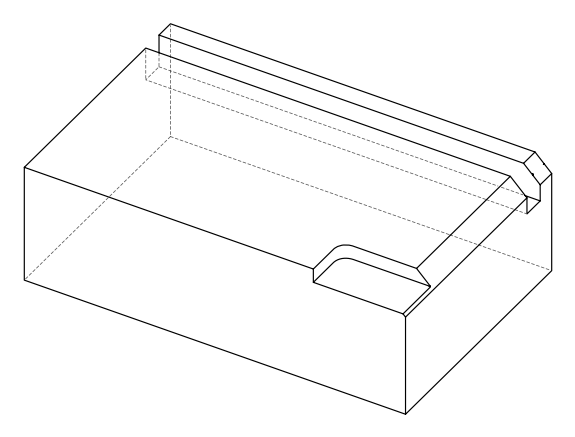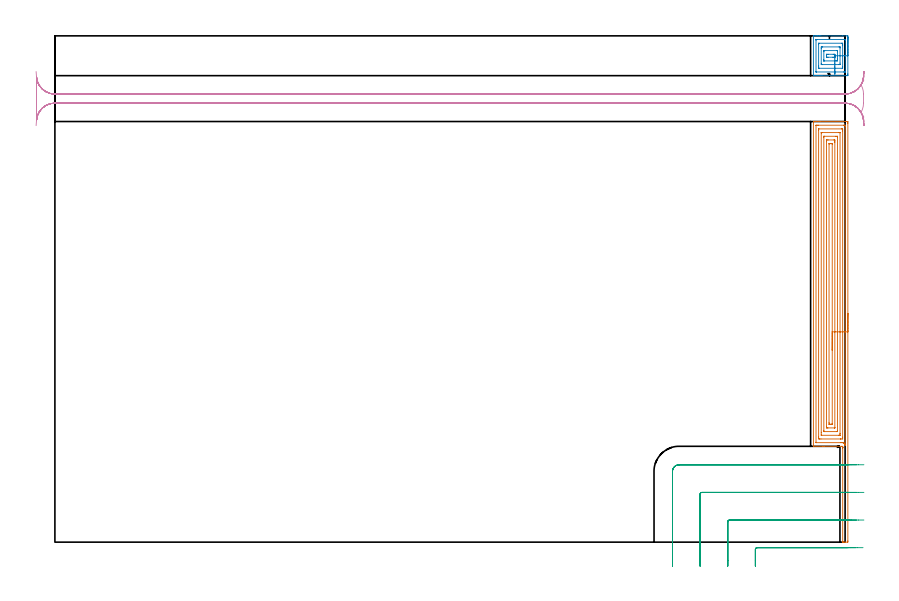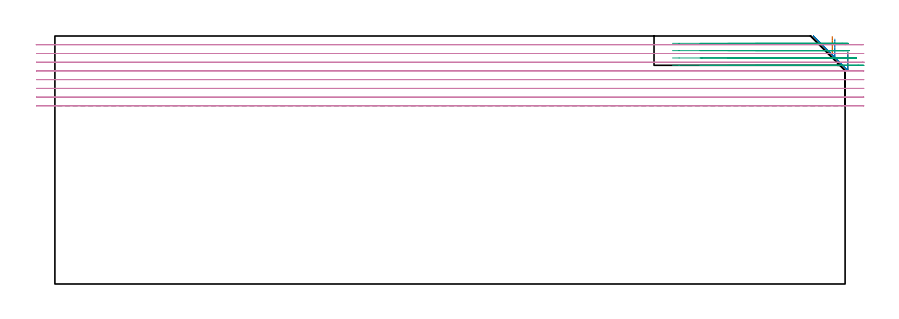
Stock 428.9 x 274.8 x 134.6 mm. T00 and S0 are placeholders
(PLAN: 4 operations, 1 tool changes, 31.2 min)
(1 AREA_MILL | FG_CHAMFER_SURFACE | UGT0205_001 | 10.61 min | 40016 mm3)
(2 AREA_MILL_1 | FG_CHAMFER_SURFACE_1 | UGT0205_001 | 1.51 min | 5124 mm3)
(3 MILL_CORNER_NOTCH_RECTANGULAR | CORNER_NOTCH_RECTANGULAR | UGT0201_094 | Follow Part, ap 5, ae 75% | 3.84 min | 77482 mm3)
(4 MILL_RECTANGULAR_SLOT | SLOT_RECTANGULAR | UGT0201_094 | Follow Part, ap 5, ae 75% | 15.26 min | 402072 mm3)
(TOOL UGT0205_001 | Chamfer Mill 20 x 3 x 45 deg. | D20 FL50 Z2)
(TOOL UGT0201_094 | End mill 20 mm | D20 FL38 Z4)
(OP 1 AREA_MILL)
G17 G21 G94 G90
T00 M6
G54
G17 G0 G90 X430.4 Y124.15 S1061 M3
G43 Z144.6 H0
Z125.9
G94 G1 Y124.112 Z125.028 F250.
Y123.998 Z124.164
Y123.809 Z123.312
Y123.547 Z122.48
Y123.213 Z121.674
Y122.81 Z120.9
Y122.342 Z120.164
Y121.81 Z119.472
Y121.221 Z118.829
Y120.578 Z118.24
Y119.886 Z117.708
Y119.15 Z117.24
Y118.376 Z116.837
Y117.57 Z116.503
Y116.738 Z116.241
Y115.887 Z116.052
Y115.022 Z115.938
Y114.15 Z115.9
Y0.626
X430.398 Y0.431 Z115.902
X430.391 Y0.003 Z115.905
X430.253 Y0. Z116.044
X429.015 Z117.28
X428.307 Z117.993
X428.023 Z118.276
X427.633 Y0.007 Z118.658
X427.603 Y0.01 Z118.688
X427.6 Y0.179 Z118.7
Y51.096
X427.591 Y51.131 Z118.688
X427.6 Y51.153 Z118.7
Y51.187
X427.594 Y51.242 Z118.693
X427.6 Y51.25 Z118.7
X427.594 Y51.298 Z118.693
X427.6 Y51.32 Z118.7
Y51.327
X427.595 Y51.354 Z118.694
X427.6 Y51.361 Z118.7
X427.595 Y51.41 Z118.694
X427.6 Y51.417 Z118.7
X427.596 Y51.466 Z118.696
X427.6 Y51.471 Z118.7
X427.598 Y51.522 Z118.697
X427.6 Y51.525 Z118.7
X427.599 Y51.578 Z118.699
X427.6 Y51.753 Z118.7
Y52.
X427.245 Z119.051
X417.51 Z128.783
X416.674 Z129.626
X411.753 Y52.001 Z134.546
X411.705 Y52.01 Z134.594
X411.7 Y52.024 Z134.6
Y228.121
X411.703 Y228.292 Z134.588
X411.723 Y228.3 Z134.568
X412.1 Z134.2
X412.378 Z133.922
X413.085 Z133.21
X414.324 Z131.973
X414.855 Z131.439
X415.475 Z130.821
X429.28 Z117.017
X429.9 Y228.296 Z116.398
X430.392 Y228.291 Z115.906
X430.395 Y228.175 Z115.903
X430.399 Y227.674 Z115.901
X430.4 Y227.169 Z115.9
Y114.15
X428.986 Z117.314
X428.985 Y52.734 Z117.315
X428.984 Y52.502 Z117.316
X428.981 Y52.471 Z117.319
X428.98 Y52.469 Z117.32
X428.976 Y52.471 Z117.324
X428.907 Y52.737 Z117.393
X428.831 Y52.964 Z117.469
X428.734 Y53.179 Z117.566
X428.624 Y53.365 Z117.676
X428.505 Y53.524 Z117.795
X428.365 Y53.671 Z117.935
X428.13 Y53.844 Z118.17
X427.99 Y53.912 Z118.31
X427.827 Y53.964 Z118.473
X427.659 Y53.988 Z118.641
X427.505 Y53.997 Z118.795
X427.245 Y53.999 Z119.055
X426.616 Y54. Z119.684
X413.206 Y54.001 Z133.094
X413.174 Y54.003 Z133.126
X413.143 Y54.009 Z133.157
X413.121 Y54.016 Z133.179
X413.114 Y54.259 Z133.186
X413.115 Y226.103 Z133.185
X413.116 Y226.211 Z133.184
X413.118 Y226.264 Z133.182
X413.12 Y226.283 Z133.18
X413.153 Y226.29 Z133.147
X413.563 Y226.298 Z132.737
X413.97 Y226.299 Z132.33
X414.446 Y226.3 Z131.854
X428.13 Z118.17
X428.607 Y226.299 Z117.693
X428.858 Y226.294 Z117.442
X428.975 Y226.29 Z117.325
X428.985 Y225.916 Z117.315
Y225.887
X428.986 Y114.15 Z117.314
X427.572 Z118.728
X427.571 Y56.941 Z118.729
X427.57 Y56.613 Z118.73
X427.564 Y56.047 Z118.736
X427.245 Y56.01 Z119.055
X426.406 Y56. Z119.894
X426.36 Z119.94
X415.787 Z130.513
X414.9 Y56.002 Z131.4
X414.855 Y56.006 Z131.445
X414.536 Y56.047 Z131.764
X414.532 Y56.374 Z131.768
X414.529 Y56.941 Z131.771
Y57.271
Y223.535
X414.533 Y224.099 Z131.767
X414.535 Y224.262 Z131.765
X414.542 Y224.29 Z131.758
X414.59 Y224.295 Z131.71
X414.657 Y224.299 Z131.643
X427.046 Y224.3 Z119.254
X427.245 Y224.298 Z119.055
X427.444 Y224.293 Z118.856
X427.565 Y224.287 Z118.735
X427.568 Y224.209 Z118.732
X427.57 Y224.099 Z118.73
X427.571 Y223.769 Z118.729
X427.572 Y223.205 Z118.728
Y114.15
X426.157 Z120.143
Y58.933
X426.156 Y58.729 Z120.144
X426.151 Y58.046 Z120.149
X426.145 Y58.009 Z120.155
X426.106 Y58.006 Z120.194
X426.016 Y58.002 Z120.284
X425.835 Y58.001 Z120.465
X425.475 Y58. Z120.825
X416.19 Z130.11
X416.055 Y58.002 Z130.245
X415.987 Y58.006 Z130.313
X415.957 Y58.009 Z130.343
X415.95 Y58.025 Z130.35
X415.944 Y58.523 Z130.356
X415.943 Y59.623 Z130.357
Y222.106
X415.944 Y222.205 Z130.356
X415.947 Y222.265 Z130.353
X415.949 Y222.29 Z130.351
X415.97 Y222.292 Z130.33
X416.188 Y222.297 Z130.112
X416.625 Y222.3 Z129.675
X425.475 Z120.825
X425.914 Y222.297 Z120.386
X426.128 Y222.292 Z120.172
X426.15 Y222.29 Z120.15
X426.152 Y222.275 Z120.148
X426.156 Y222.236 Z120.144
X426.157 Y222.179 Z120.143
Y114.15
X424.743 Z121.557
Y60.362
X424.742 Y60.207 Z121.558
X424.739 Y60.104 Z121.561
X424.736 Y60.024 Z121.564
X424.729 Y60.009 Z121.571
X424.717 Y60.007 Z121.583
X424.59 Y60.003 Z121.71
X424.216 Y60. Z122.084
X417.51 Y60.001 Z128.79
X417.437 Y60.002 Z128.863
X417.393 Y60.005 Z128.907
X417.37 Y60.009 Z128.93
X417.364 Y60.016 Z128.936
X417.362 Y60.052 Z128.938
X417.358 Y60.362 Z128.942
X417.357 Y60.516 Z128.943
Y219.784
X417.359 Y219.939 Z128.941
X417.364 Y220.248 Z128.936
X417.371 Y220.291 Z128.929
X417.386 Y220.294 Z128.914
X417.427 Y220.297 Z128.873
X417.51 Y220.299 Z128.79
X417.731 Y220.3 Z128.569
X423.926 Z122.374
X424.59 Y220.296 Z121.71
X424.684 Y220.294 Z121.616
X424.736 Y220.29 Z121.564
X424.743 Y219.629 Z121.557
Y114.15
X423.329 Z122.971
X423.328 Y62.304 Z122.972
X423.326 Y62.047 Z122.974
X423.324 Y62.017 Z122.976
X423.322 Y62.01 Z122.978
X423.301 Y62.007 Z122.999
X423.221 Y62.002 Z123.079
X423.121 Y62. Z123.179
X419.581 Z126.719
X419.28 Y62.002 Z127.02
X418.979 Y62.006 Z127.321
X418.785 Y62.01 Z127.515
X418.778 Y62.133 Z127.522
X418.775 Y62.304 Z127.525
X418.772 Y62.818 Z127.528
Y217.842
X418.773 Y218.099 Z127.527
X418.776 Y218.227 Z127.524
X418.778 Y218.283 Z127.522
X418.835 Y218.291 Z127.465
X419.28 Y218.297 Z127.02
X419.712 Y218.3 Z126.588
X422.82 Y218.299 Z123.48
X423.255 Y218.296 Z123.045
X423.318 Y218.29 Z122.982
X423.322 Y218.228 Z122.978
X423.326 Y217.842 Z122.974
X423.328 Y217.328 Z122.972
X423.329 Y216.948 Z122.971
Y114.15
X421.915 Z124.385
X421.914 Y64.092 Z124.386
X421.911 Y64.039 Z124.389
X421.909 Y64.02 Z124.391
X421.779 Y64.01 Z124.521
X421.414 Y64.003 Z124.886
X421.232 Y64.001 Z125.068
X420.252 Y64.004 Z126.048
X420.222 Y64.01 Z126.078
X420.192 Y64.064 Z126.108
X420.19 Y64.092 Z126.11
X420.185 Y64.965 Z126.115
X420.186 Y216.054 Z126.114
X420.19 Y216.271 Z126.11
X420.192 Y216.29 Z126.108
X420.27 Y216.294 Z126.03
X420.4 Y216.297 Z125.9
X420.563 Y216.299 Z125.737
X420.806 Y216.3 Z125.494
X421.691 Z124.609
X421.823 Y216.299 Z124.477
X421.85 Y216.298 Z124.45
X421.876 Y216.295 Z124.424
X421.9 Y216.291 Z124.4
X421.908 Y216.261 Z124.392
X421.914 Y216.075 Z124.386
Y216.054
X421.915 Y114.15 Z124.385
Y113.278 Z124.423
Y112.414 Z124.537
Y111.562 Z124.726
Y110.73 Z124.988
Y109.924 Z125.322
Y109.15 Z125.725
Y108.414 Z126.194
Y107.722 Z126.725
Y107.079 Z127.314
Y106.49 Z127.957
Y105.959 Z128.65
Y105.49 Z129.385
Y105.087 Z130.159
Y104.753 Z130.965
Y104.491 Z131.797
Y104.302 Z132.649
Y104.188 Z133.514
Y104.15 Z134.385
G0 Z144.6
M5
M2
(OP 2 AREA_MILL_1)
G17 G21 G94 G90
T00 M6
G54
G17 G0 G90 X430.4 Y274. S1061 M3
G43 Z144.6 H0
Z125.9
G94 G1 Y273.962 Z125.028 F250.
Y273.848 Z124.163
Y273.659 Z123.312
Y273.397 Z122.48
Y273.063 Z121.674
Y272.66 Z120.9
Y272.192 Z120.164
Y271.66 Z119.472
Y271.071 Z118.829
Y270.428 Z118.24
Y269.736 Z117.708
Y269. Z117.24
Y268.226 Z116.837
Y267.42 Z116.503
Y266.588 Z116.241
Y265.736 Z116.052
Y264.872 Z115.938
Y264. Z115.9
Y254.154
X430.399 Y253.768 Z115.901
X430.394 Y253.271 Z115.903
X430.391 Y253.208 Z115.905
X429.9 Y253.2 Z116.397
X416.305 Z129.99
X415.74 Z130.554
X415.1 Z131.198
X414.855 Z131.442
X414.215 Z132.082
X413.97 Z132.326
X413.482 Z132.817
X412.689 Z133.61
X411.976 Z134.322
X411.716 Z134.575
X411.703 Y253.208 Z134.588
X411.7 Y253.323 Z134.6
Y274.677
X411.703 Y274.792 Z134.588
X411.716 Y274.8 Z134.575
X411.976 Z134.322
X412.689 Z133.61
X413.481 Z132.818
X413.97 Z132.326
X414.215 Z132.082
X414.855 Z131.442
X415.1 Z131.198
X415.74 Z130.554
X427.386 Z118.911
X429.9 Z116.397
X430.223 Y274.797 Z116.074
X430.391 Y274.79 Z115.905
X430.399 Y274.62 Z115.899
X430.4 Y274.232 Z115.9
Y264.
X428.986 Z117.314
Y255.547
X428.982 Y255.332 Z117.318
X428.979 Y255.227 Z117.321
X428.975 Y255.21 Z117.325
X428.919 Y255.206 Z117.381
X428.82 Y255.202 Z117.48
X428.475 Y255.2 Z117.825
X428.13 Z118.17
X413.431 Z132.869
X413.23 Y255.203 Z133.07
X413.157 Y255.206 Z133.143
X413.129 Y255.209 Z133.171
X413.121 Y255.238 Z133.179
X413.118 Y255.33 Z133.182
X413.114 Y255.518 Z133.186
Y255.547
Y272.453
X413.118 Y272.668 Z133.182
X413.121 Y272.773 Z133.179
X413.125 Y272.79 Z133.175
X413.181 Y272.794 Z133.119
X413.28 Y272.798 Z133.02
X413.625 Y272.8 Z132.675
X413.97 Z132.33
X428.669 Z117.631
X428.87 Y272.797 Z117.43
X428.943 Y272.794 Z117.357
X428.971 Y272.791 Z117.329
X428.979 Y272.762 Z117.321
X428.982 Y272.67 Z117.318
X428.986 Y272.482 Z117.314
Y272.453
Y264.
X427.572 Z118.728
Y258.217
X427.571 Y257.888 Z118.729
X427.569 Y257.327 Z118.731
X427.567 Y257.245 Z118.733
X427.565 Y257.213 Z118.735
X427.497 Y257.208 Z118.803
X427.37 Y257.201 Z118.93
X414.981 Z131.319
X414.855 Y257.203 Z131.445
X414.73 Y257.21 Z131.57
X414.535 Y257.227 Z131.765
X414.533 Y257.327 Z131.767
X414.53 Y257.654 Z131.77
X414.529 Y258.217 Z131.771
X414.528 Y258.545 Z131.772
X414.529 Y270.112 Z131.771
X414.531 Y270.673 Z131.769
X414.533 Y270.755 Z131.767
X414.535 Y270.787 Z131.765
X414.603 Y270.792 Z131.697
X414.73 Y270.799 Z131.57
X427.119 Y270.8 Z119.181
X427.245 Y270.797 Z119.055
X427.37 Y270.79 Z118.93
X427.565 Y270.773 Z118.735
X427.567 Y270.673 Z118.733
X427.57 Y270.346 Z118.73
X427.571 Y269.783 Z118.729
X427.572 Y269.455 Z118.728
Y264.
X426.157 Z120.143
Y259.996
X426.153 Y259.314 Z120.147
X426.151 Y259.221 Z120.149
X426.068 Y259.21 Z120.232
X425.871 Y259.205 Z120.429
X425.475 Y259.2 Z120.825
X425.382 Z120.918
X416.532 Z129.768
X416.196 Y259.202 Z130.104
X416.028 Y259.206 Z130.272
X415.951 Y259.21 Z130.349
X415.949 Y259.266 Z130.351
X415.943 Y259.792 Z130.357
Y268.004
X415.947 Y268.686 Z130.353
X415.949 Y268.779 Z130.351
X416.032 Y268.79 Z130.268
X416.229 Y268.795 Z130.071
X416.625 Y268.8 Z129.675
X416.718 Z129.582
X425.568 Z120.732
X425.904 Y268.798 Z120.396
X426.072 Y268.794 Z120.228
X426.149 Y268.79 Z120.151
X426.151 Y268.734 Z120.149
X426.157 Y268.208 Z120.143
Y264.
X424.743 Z121.557
Y262.511
Y261.776
X424.742 Y261.623 Z121.558
X424.737 Y261.468 Z121.563
X424.726 Y261.21 Z121.574
X424.59 Y261.206 Z121.71
X424.276 Y261.201 Z122.024
X417.51 Y261.2 Z128.79
X417.428 Y261.202 Z128.872
X417.379 Y261.206 Z128.921
X417.369 Y261.209 Z128.931
X417.364 Y261.227 Z128.936
X417.361 Y261.313 Z128.939
X417.357 Y261.621 Z128.943
Y261.776
Y266.224
X417.358 Y266.377 Z128.942
X417.363 Y266.532 Z128.937
X417.374 Y266.79 Z128.926
X417.51 Y266.794 Z128.79
X417.824 Y266.799 Z128.476
X424.59 Y266.8 Z121.71
X424.672 Y266.798 Z121.628
X424.721 Y266.794 Z121.579
X424.731 Y266.791 Z121.569
X424.736 Y266.773 Z121.564
X424.739 Y266.687 Z121.561
X424.743 Y266.379 Z121.557
Y266.224
Y264.
X423.329 Y263.998 Z122.971
Y263.933
X423.328 Y263.555 Z122.972
X423.326 Y263.299 Z122.974
X423.324 Y263.236 Z122.976
X423.323 Y263.213 Z122.977
X423.29 Y263.209 Z123.01
X423.171 Y263.202 Z123.129
X422.82 Y263.201 Z123.48
X422.288 Y263.2 Z124.012
X419.633 Z126.667
X419.28 Y263.201 Z127.02
X418.927 Y263.206 Z127.373
X418.827 Y263.21 Z127.473
X418.778 Y263.214 Z127.522
X418.776 Y263.249 Z127.524
X418.773 Y263.385 Z127.527
X418.772 Y263.555 Z127.528
X418.771 Y264.067 Z127.529
X418.772 Y264.445 Z127.528
X418.774 Y264.701 Z127.526
X418.776 Y264.764 Z127.524
X418.777 Y264.787 Z127.523
X418.81 Y264.791 Z127.49
X418.929 Y264.798 Z127.371
X419.28 Y264.799 Z127.02
X419.812 Y264.8 Z126.488
X422.467 Z123.833
X422.82 Y264.799 Z123.48
X423.173 Y264.794 Z123.127
X423.273 Y264.79 Z123.027
X423.322 Y264.786 Z122.978
X423.324 Y264.751 Z122.976
X423.327 Y264.615 Z122.973
X423.328 Y264.445 Z122.972
X423.329 Y263.998 Z122.971
X423.33 Y263.127 Z123.008
X423.331 Y262.262 Z123.121
X423.332 Y261.41 Z123.309
X423.333 Y260.577 Z123.57
X423.334 Y259.771 Z123.903
X423.335 Y258.997 Z124.305
Y258.26 Z124.773
X423.336 Y257.568 Z125.303
X423.337 Y256.924 Z125.892
X423.338 Y256.334 Z126.534
Y255.802 Z127.226
X423.339 Y255.332 Z127.961
Y254.928 Z128.734
X423.34 Y254.594 Z129.54
Y254.33 Z130.372
Y254.141 Z131.223
Y254.026 Z132.088
Y253.987 Z132.96
G0 Z144.6
M5
M2
(OP 3 MILL_CORNER_NOTCH_RECTANGULAR)
G17 G21 G94 G90
T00 M6
G54
G17 G0 G90 X430.139 Y-3. S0 M3
G43 Z144.6 H0
Z130.625
G94 G1 X427.139 F250.
X381.195 F500.
G3 X380.2 Y-3.995 R1.
G1 Y-10.
Y-13. F250.
G0 Z144.6
X430.6 Y12.
Z130.625
G1 X427.6
X366.195 F500.
G3 X365.2 Y11.005 R1.
G1 Y-10.
Y-13. F250.
G0 Z144.6
X430.6 Y27.
Z130.625
G1 X427.6
X351.195 F500.
G3 X350.2 Y26.005 R1.
G1 Y-10.
Y-13. F250.
G0 Z144.6
X430.6 Y42.
Z130.625
G1 X427.6
X338.8 F500.
G3 X335.2 Y38.4 R3.6
G1 Y-10.
Y-13. F250.
G0 Z144.6
X430.689 Y-3.
Z126.65
G1 X427.689
X381.195 F500.
G3 X380.2 Y-3.995 R1.
G1 Y-10.
Y-13. F250.
G0 Z144.6
X431.15 Y12.
Z126.65
G1 X428.15
X366.195 F500.
G3 X365.2 Y11.005 R1.
G1 Y-10.
Y-13. F250.
G0 Z144.6
X431.15 Y27.
Z126.65
G1 X428.15
X351.195 F500.
G3 X350.2 Y26.005 R1.
G1 Y-10.
Y-13. F250.
G0 Z144.6
X431.15 Y42.
Z126.65
G1 X428.15
X338.8 F500.
G3 X335.2 Y38.4 R3.6
G1 Y-10.
Y-13. F250.
G0 Z144.6
X434.664 Y-3.
Z122.675
G1 X431.664
X381.195 F500.
G3 X380.2 Y-3.995 R1.
G1 Y-10.
Y-13. F250.
G0 Z144.6
X435.125 Y12.
Z122.675
G1 X432.125
X366.195 F500.
G3 X365.2 Y11.005 R1.
G1 Y-10.
Y-13. F250.
G0 Z144.6
X435.125 Y27.
Z122.675
G1 X432.125
X351.195 F500.
G3 X350.2 Y26.005 R1.
G1 Y-10.
Y-13. F250.
G0 Z144.6
X435.124 Y42.
Z122.675
G1 X432.124
X338.8 F500.
G3 X335.2 Y38.4 R3.6
G1 Y-10.
Y-13. F250.
G0 Z144.6
X438.638 Y-3.
Z118.7
G1 X435.638
X381.194 F500.
G3 X380.2 Y-3.994 R1.
G1 Y-10.
Y-13. F250.
G0 Z144.6
X439.099 Y12.
Z118.7
G1 X436.099
X366.195 F500.
G3 X365.2 Y11.005 R1.
G1 Y-10.
Y-13. F250.
G0 Z144.6
X439.099 Y27.
Z118.7
G1 X436.099
X351.195 F500.
G3 X350.2 Y26.005 R1.
G1 Y-10.
Y-13. F250.
G0 Z144.6
X439.099 Y42.
Z118.7
G1 X436.099
X338.8 F500.
G3 X335.2 Y38.4 R3.6
G1 Y-10.
Y-13. F250.
G0 Z144.6
M5
M2
(OP 4 MILL_RECTANGULAR_SLOT)
G17 G21 G94 G90
T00 M6
G54
G17 G0 G90 X-10.202 Y226.083 S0 M3
G43 Z144.6 H0
Z129.862
G94 G1 X-9.97 Y229.074 F250.
G2 X0. Y238.3 R10. F500.
G1 X428.9
G2 X437.56 Y233.3 R10.
G3 X438.9 Y238.301 R10.
G1 Y243.2
G3 X437.56 Y248.2 R10.
G2 X428.9 Y243.2 R10.
G1 X0.
G2 X-9.97 Y252.426 R10.
G1 X-10.202 Y255.417 F250.
G0 Z144.6
X439.061 Y250.803
Z125.125
G1 X437.563 Y248.204
G2 X428.9 Y243.2 R10. F500.
G1 X0.
G2 X-9.97 Y252.426 R10.
G1 X-10.
Y229.074
X-9.97
G2 X0. Y238.3 R10.
G1 X428.9
G2 X437.563 Y233.295 R10.
G1 X439.062 Y230.696 F250.
G0 X439.34 Y253.101 Z120.387
G1 X438.45 Y250.235
G2 X428.9 Y243.2 R10. F500.
G1 X0.
G2 X-9.97 Y252.426 R10.
G1 X-10.
Y229.074
X-9.97
G2 X0. Y238.3 R10.
G1 X428.9
G2 X438.454 Y231.255 R10.
G1 X439.34 Y228.389 F250.
G0 X439.102 Y255.417 Z115.65
G1 X438.87 Y252.426
G2 X428.9 Y243.2 R10. F500.
G1 X0.
G2 X-9.97 Y252.426 R10.
G1 X-10.
Y229.074
X-9.97
G2 X0. Y238.3 R10.
G1 X428.9
G2 X438.87 Y229.074 R10.
G1 X439.102 Y226.083 F250.
G0 Y255.417 Z110.912
G1 X438.87 Y252.426
G2 X428.9 Y243.2 R10. F500.
G1 X0.
G2 X-9.97 Y252.426 R10.
G1 X-10.
Y229.074
X-9.97
G2 X0. Y238.3 R10.
G1 X428.9
G2 X438.87 Y229.074 R10.
G1 X439.102 Y226.083 F250.
G0 Y255.417 Z106.175
G1 X438.87 Y252.426
G2 X428.9 Y243.2 R10. F500.
G1 X0.
G2 X-9.97 Y252.426 R10.
G1 X-10.
Y229.074
X-9.97
G2 X0. Y238.3 R10.
G1 X428.9
G2 X438.87 Y229.074 R10.
G1 X439.102 Y226.083 F250.
G0 Y255.417 Z101.437
G1 X438.87 Y252.426
G2 X428.9 Y243.2 R10. F500.
G1 X0.
G2 X-9.97 Y252.426 R10.
G1 X-10.
Y229.074
X-9.97
G2 X0. Y238.3 R10.
G1 X428.9
G2 X438.87 Y229.074 R10.
G1 X439.102 Y226.083 F250.
G0 Y255.417 Z96.7
G1 X438.87 Y252.426
G2 X428.9 Y243.2 R10. F500.
G1 X0.
G2 X-9.97 Y252.426 R10.
G1 X-10.
Y229.074
X-9.97
G2 X0. Y238.3 R10.
G1 X428.9
G2 X438.87 Y229.074 R10.
G1 X439.102 Y226.083 F250.
G0 Z144.6
M5
M2
